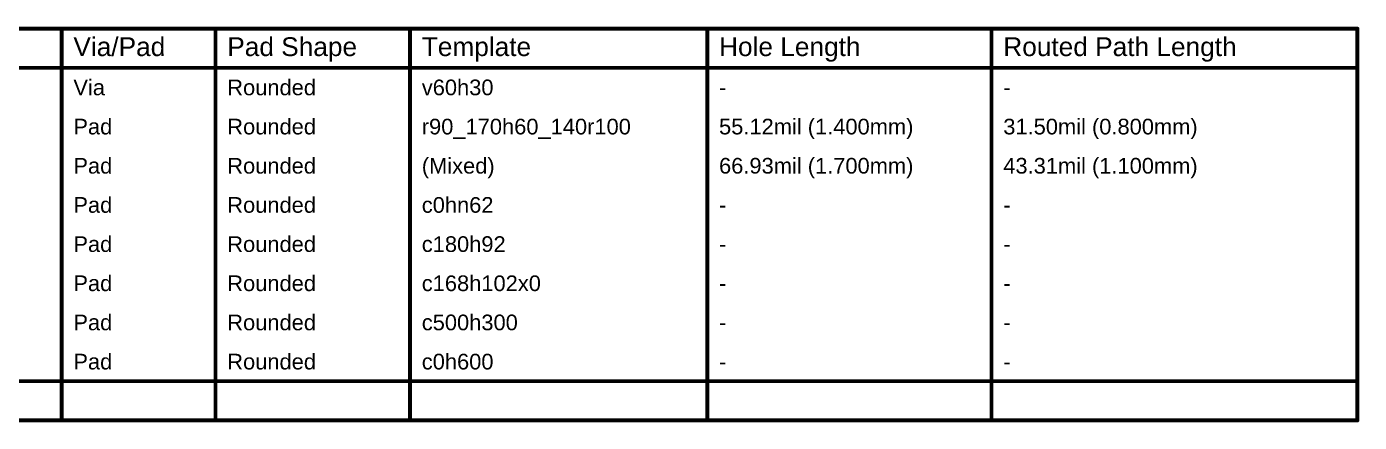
# Model space of a CAD drawing. Header units: millimetres. Extents: x -2.4 to 8.6, y -1 to 5.2.
# Drawn here: x 3.46 to 8.57, y 3.66 to 5.18 of the extents above; entities that cross this region are included whole.
import ezdxf

# ---------------------------------------------------------------- set-up
doc = ezdxf.new("R2010")
doc.units = ezdxf.units.MM
doc.header["$MEASUREMENT"] = 0
doc.layers.add('DrillDrawing', color=1, linetype='Continuous')
doc.styles.add('Arial', font='', dxfattribs={"height": 0.2})
doc.styles.get('Arial').set_extended_font_data('Arial')

msp = doc.modelspace()

# ---------------------------------------------------------------- linework, layer by layer
at = {"layer": 'DrillDrawing', "const_width": 0.015}
for points in [[(-1.4485, 5.1699), (8.5587, 5.1699)], [(3.5911, 3.6699), (3.5911, 5.1699)], [(4.181, 3.6699), (4.181, 5.1699)], [(4.9268, 3.6699), (4.9268, 5.1699)], [(6.0664, 3.6699), (6.0664, 5.1699)], [(7.1561, 3.6699), (7.1561, 5.1699)], [(8.5587, 3.6699), (8.5587, 5.1699)], [(-1.4485, 5.0199), (8.5587, 5.0199)], [(-1.4485, 3.8199), (8.5587, 3.8199)], [(-1.4485, 3.6699), (8.5587, 3.6699)]]:
    msp.add_lwpolyline(points, dxfattribs=at)
at = {"layer": 'DrillDrawing', "const_width": 0.0075}
for points in [[(3.5874, 5.1699, 1), (3.5949, 5.1699, 1)], [(4.1772, 5.1699, 1), (4.1847, 5.1699, 1)], [(4.923, 5.1699, 1), (4.9305, 5.1699, 1)], [(6.0627, 5.1699, 1), (6.0702, 5.1699, 1)], [(7.1524, 5.1699, 1), (7.1599, 5.1699, 1)], [(8.555, 5.1699, 1), (8.5625, 5.1699, 1)], [(8.555, 5.1699, 1), (8.5625, 5.1699, 1)], [(8.555, 5.0199, 1), (8.5625, 5.0199, 1)], [(8.555, 3.8199, 1), (8.5625, 3.8199, 1)], [(3.5874, 3.6699, 1), (3.5949, 3.6699, 1)], [(4.1772, 3.6699, 1), (4.1847, 3.6699, 1)], [(4.923, 3.6699, 1), (4.9305, 3.6699, 1)], [(6.0627, 3.6699, 1), (6.0702, 3.6699, 1)], [(7.1524, 3.6699, 1), (7.1599, 3.6699, 1)], [(8.555, 3.6699, 1), (8.5625, 3.6699, 1)], [(8.555, 3.6699, 1), (8.5625, 3.6699, 1)]]:
    msp.add_lwpolyline(points, format="xyb", close=True, dxfattribs=at)

# ---------------------------------------------------------------- texts
at = {"layer": 'DrillDrawing', "style": 'Arial'}
for s, height, p in [('Via/Pad', 0.072, (3.6361, 5.0649)), ('Pad Shape', 0.072, (4.226, 5.0649)), ('Template', 0.072, (4.9718, 5.0649)), ('Hole Length', 0.072, (6.1114, 5.0649)), ('Routed Path Length', 0.072, (7.2011, 5.0649)), ('Via', 0.06, (3.6361, 4.9149)), ('Rounded', 0.06, (4.226, 4.9149)), ('v60h30', 0.06, (4.9718, 4.9149)), ('-', 0.06, (6.1114, 4.9149)), ('-', 0.06, (7.2011, 4.9149)), ('Pad', 0.06, (3.6361, 4.7649)), ('Rounded', 0.06, (4.226, 4.7649)), ('r90_170h60_140r100', 0.06, (4.9718, 4.7649)), ('55.12mil (1.400mm)', 0.06, (6.1114, 4.7649)), ('31.50mil (0.800mm)', 0.06, (7.2011, 4.7649)), ('Pad', 0.06, (3.6361, 4.6149)), ('Rounded', 0.06, (4.226, 4.6149)), ('(Mixed)', 0.06, (4.9718, 4.6149)), ('66.93mil (1.700mm)', 0.06, (6.1114, 4.6149)), ('43.31mil (1.100mm)', 0.06, (7.2011, 4.6149)), ('Pad', 0.06, (3.6361, 4.4649)), ('Rounded', 0.06, (4.226, 4.4649)), ('c0hn62', 0.06, (4.9718, 4.4649)), ('-', 0.06, (6.1114, 4.4649)), ('-', 0.06, (7.2011, 4.4649)), ('Pad', 0.06, (3.6361, 4.3149)), ('Rounded', 0.06, (4.226, 4.3149)), ('c180h92', 0.06, (4.9718, 4.3149)), ('-', 0.06, (6.1114, 4.3149)), ('-', 0.06, (7.2011, 4.3149)), ('Pad', 0.06, (3.6361, 4.1649)), ('Rounded', 0.06, (4.226, 4.1649)), ('c168h102x0', 0.06, (4.9718, 4.1649)), ('-', 0.06, (6.1114, 4.1649)), ('-', 0.06, (7.2011, 4.1649)), ('Pad', 0.06, (3.6361, 4.0149)), ('Rounded', 0.06, (4.226, 4.0149)), ('c500h300', 0.06, (4.9718, 4.0149)), ('-', 0.06, (6.1114, 4.0149)), ('-', 0.06, (7.2011, 4.0149)), ('Pad', 0.06, (3.6361, 3.8649)), ('Rounded', 0.06, (4.226, 3.8649)), ('c0h600', 0.06, (4.9718, 3.8649)), ('-', 0.06, (6.1114, 3.8649)), ('-', 0.06, (7.2011, 3.8649))]:
    msp.add_text(s, height=height, dxfattribs=at).set_placement(p)

doc.saveas('drawing.dxf')
